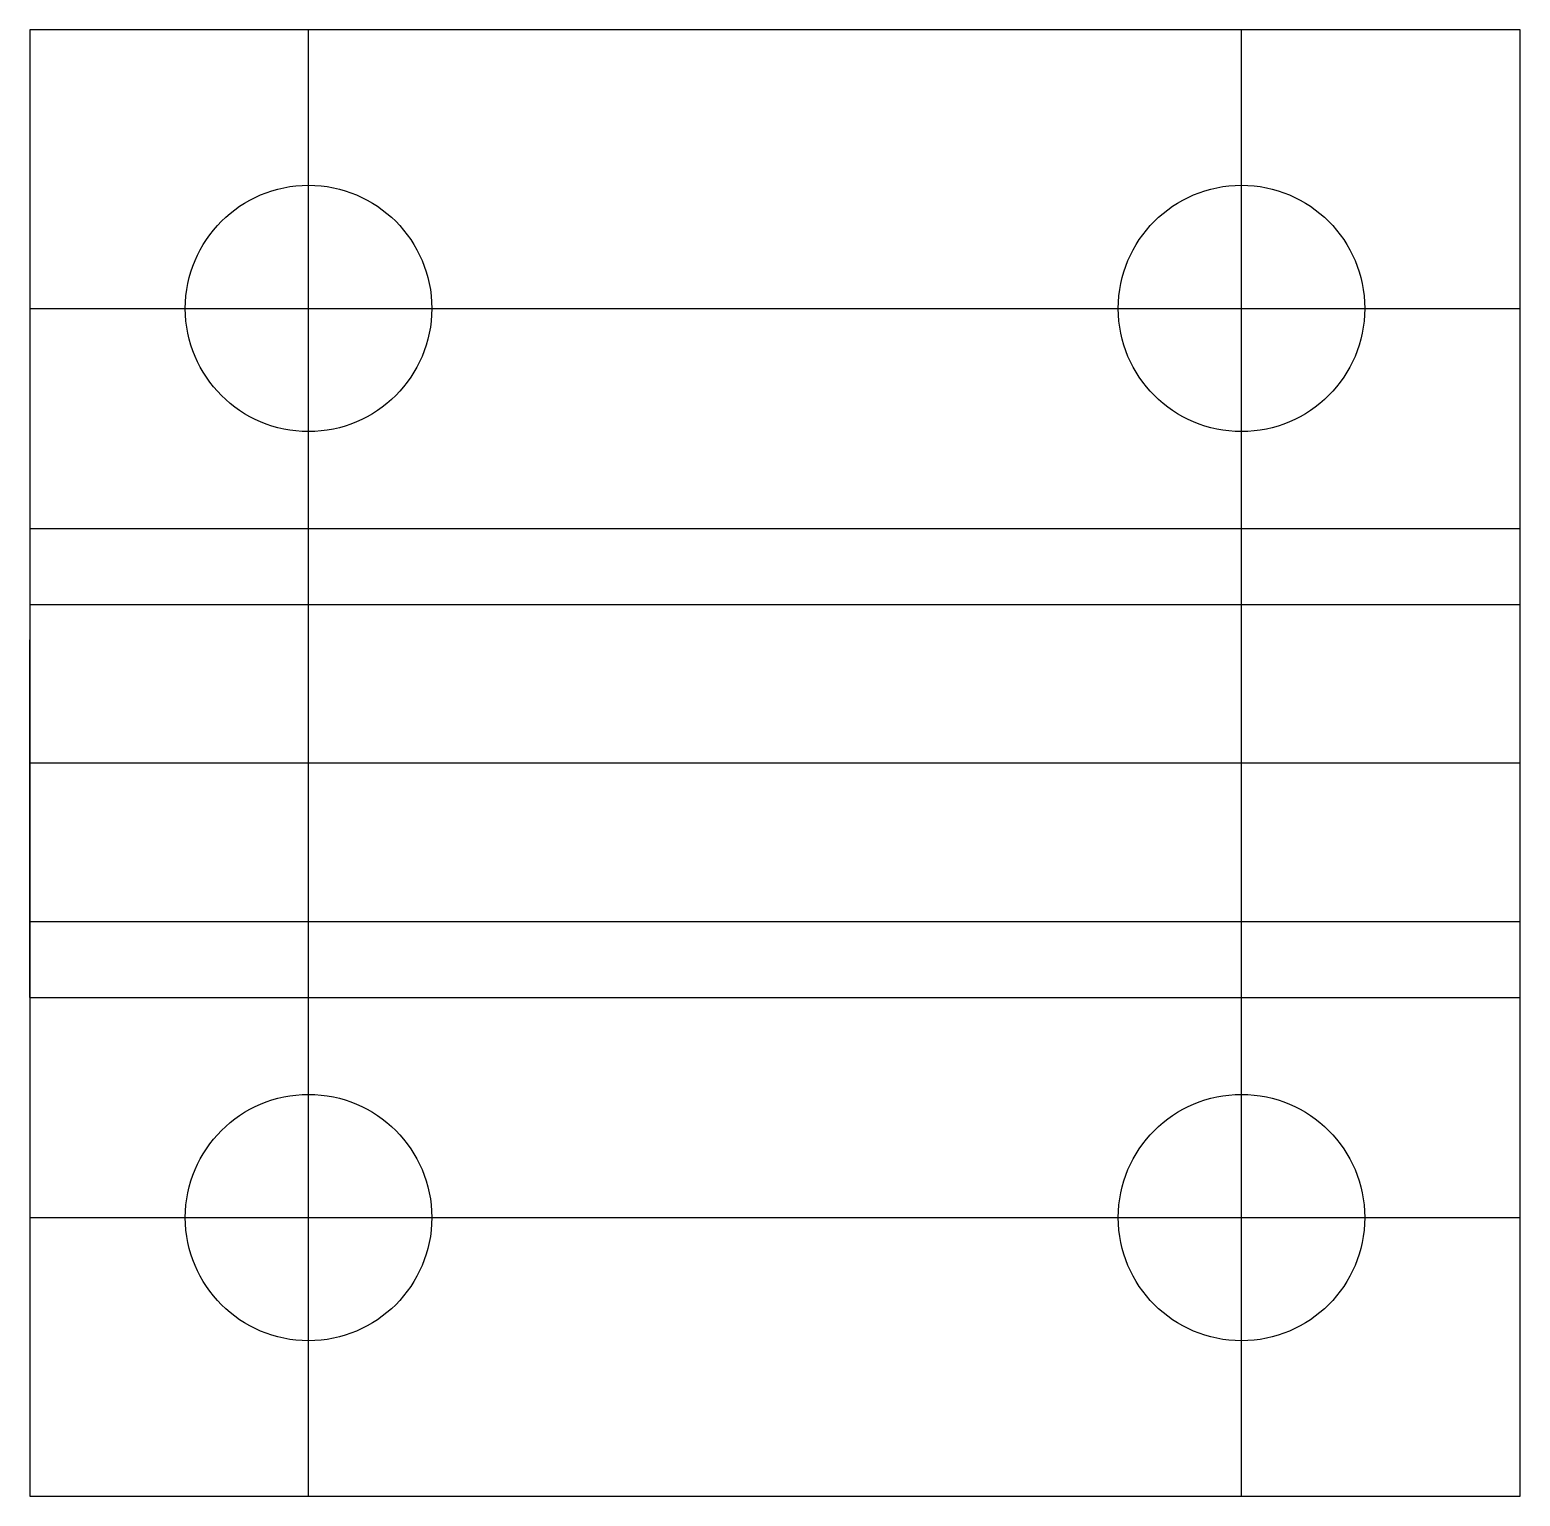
# Model space of a CAD drawing. Header units: inches. Extents: x 7.8 to 33.2, y 6.5 to 31.5.
import ezdxf

# ---------------------------------------------------------------- set-up
doc = ezdxf.new("R2010")
doc.units = ezdxf.units.IN
doc.header["$MEASUREMENT"] = 0
doc.layers.add('Construction', color=32, linetype='Continuous')

msp = doc.modelspace()

# ---------------------------------------------------------------- linework, layer by layer
at = {"layer": 'Construction'}
for p, q in [((12.587, 6.456), (12.587, 31.456)), ((28.487, 6.456), (28.487, 31.456)), ((7.837, 26.706), (33.237, 26.706)), ((7.837, 22.956), (33.237, 22.956)), ((7.837, 21.656), (33.237, 21.656)), ((7.837, 18.956), (33.237, 18.956)), ((7.837, 18.956, -1), (33.237, 18.956, -1)), ((7.837, 16.256), (33.237, 16.256)), ((7.837, 14.956), (33.237, 14.956)), ((7.837, 11.206), (33.237, 11.206))]:
    msp.add_line(p, q, dxfattribs=at)
at = {"layer": 'Construction', "extrusion": (1, -1.86985e-16, -8.88178e-16)}
for p, q in [((7.837, 22.956), (7.837, 19.501, -0.928)), ((7.837, 14.956), (7.837, 18.411, -0.928))]:
    msp.add_line(p, q, dxfattribs=at)
at = {"layer": 'Construction'}
msp.add_lwpolyline([(7.837, 6.456), (33.237, 6.456), (33.237, 31.456), (7.837, 31.456)], close=True, dxfattribs=at)
for centre in [(12.587, 26.706), (28.487, 26.706), (12.587, 11.206), (28.487, 11.206)]:
    msp.add_circle(centre, 2.1, dxfattribs=at)
at = {"layer": 'Construction', "extrusion": (1, -3.7397e-16, -8.88178e-16)}
msp.add_circle((18.956, 1.1, 7.837), 2.1, dxfattribs=at)

doc.saveas('drawing.dxf')
